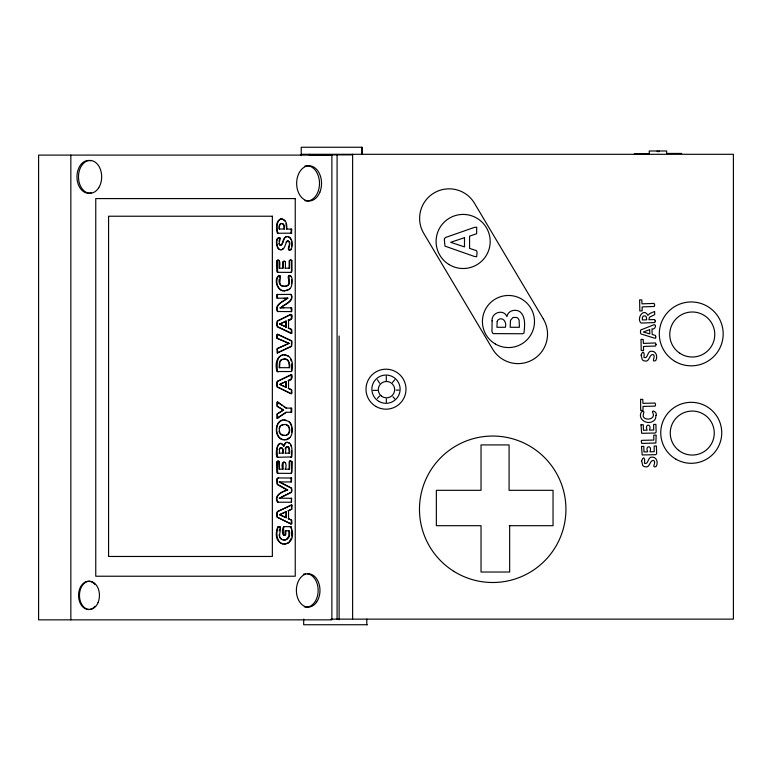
<?xml version="1.0" encoding="UTF-8"?>
<svg xmlns="http://www.w3.org/2000/svg" width="772" height="772" viewBox="0 0 772 772"><rect width="100%" height="100%" fill="white"/><g stroke="black" fill="none" stroke-linecap="round" stroke-linejoin="round"><path stroke-width="1.16" d="M291.662 432.378L291.642 427.784M291.633 536.067L291.536 530.335M291.633 283.613L291.623 279.532M291.642 246.22L291.478 241.221M291.488 318.257L291.044 314.272L277.331 320.959L276.704 324.037L277.293 326.778L291.005 333.446L291.951 332.751L291.71 329.47L288.149 327.984L291.295 329.47L291.382 333.33M291.488 508.883L291.806 505.033L291.758 509.221L288.149 510.784L291.758 509.221M279.242 279.078C278.094 282.581 280.612 286.875 284.578 286.296M291.478 345.856L291.478 341.359M291.459 491.764L291.488 488.618M291.449 501.819L291.449 498.635M291.449 311.232L291.092 307.787M286.422 285.91C292.81 284.559 284.839 275.083 290.166 275.479M285.389 286.2C291.7 285.949 288.41 278.161 289.027 275.479M279.483 362.386L279.117 367.675L289.548 367.675C290.137 363.969 288.892 358.333 284.028 358.961M277.64 401.98L276.733 402.752L276.994 406.313L283.585 410.096L277.399 406.313L277.64 401.98L286.325 408.07M279.522 268.183C279.725 266.07 281.027 257.636 276.772 260.743L276.772 271.146L277.283 272.313L278.123 272.4M277.795 260.174L277.177 260.743L277.688 272.313L290.967 272.4L291.912 271.146L291.912 260.675L290.34 260.048M278.364 461.116L276.772 461.724L276.772 472.136L277.283 473.304L278.123 473.39M277.795 461.154L277.177 461.724L277.688 473.304L290.967 473.39L291.912 472.136L291.912 461.666L289.78 461.077M284.27 261.254L282.716 261.882L282.716 268.183M283.729 261.293L283.121 261.882L283.121 268.183L279.117 268.183L279.117 260.743L277.949 260.125M290.745 260.048L289.162 260.675L289.162 268.183M290.195 260.087L289.568 260.675L289.568 268.183L285.003 268.183M285.408 469.173C288.545 459.813 279.609 459.765 282.716 469.173M283.729 462.283L283.121 462.872L283.121 469.173L279.117 469.173L279.049 461.473L279.522 469.173M290.195 461.077L289.162 461.666L289.162 469.173M289.828 461.193L289.568 469.173L285.003 469.173M279.059 428.441L280.381 425.633L284.53 424.494M279.175 530.866L279.618 529.013M283.546 446.341L286.142 442.52M291.691 371.535C297.355 349.436 271.213 349.272 276.994 371.535L291.285 371.535M277.717 457.294L291.691 456.937C292.077 452.537 293.389 440.889 285.737 442.52L283.942 444.711M278.991 241.076L279.686 238.818M278.624 237.708C282.687 237.573 276.907 243.498 280.207 245.284L280.834 245.457C284.077 243.759 282.668 237.844 286.663 236.589M291.806 374.7L277.331 381.262L276.714 382.825L276.984 386.849L291.005 393.739L291.546 393.054L291.295 389.773L288.149 388.287L291.71 389.773L291.951 393.054L291.411 393.739L277.698 387.071L277.129 385.653L277.389 381.493L290.803 374.816C293.717 374.652 291.739 381.937 288.149 380.451L290.127 379.515M291.806 505.033L277.331 511.585L276.714 513.148L276.984 517.172L291.005 524.072L291.469 520.434M291.449 504.898L277.737 511.585L277.129 513.148L277.389 517.172L291.411 524.072L291.951 523.377L291.71 520.096L288.149 518.61L291.034 519.932M288.632 343.415L276.974 348.664L277.235 352.978L291.604 346.406L291.97 342.141L291.71 340.935L277.273 334.257L276.733 334.923L277.003 338.261L289.037 343.405L277.003 338.261M291.71 340.935L277.679 334.257L277.138 334.923L277.409 338.261M287.087 236.493C293.119 236.985 292.945 245.554 291.034 249.723L290.61 250.022C284.887 251.054 292.173 243.354 288.265 241.125L287.01 240.989L285.978 242.292M289.22 250.08C287.541 248.13 291.768 243.46 288.67 241.125L287.879 240.893C284.53 242.881 285.543 251.132 279.763 249.617A5.414 3.831 -90 0 1 277.563 247.696C276.53 245.11 274.967 238.027 279.03 237.708M280.062 527.778L280.207 526.851L279.059 526.523M284.086 526.572L290.957 526.736C299.604 549.317 269.505 549.886 277.746 526.929L278.2 526.62C284.492 525.578 274.784 538.933 283.421 539.869M279.667 275.546L280.332 276.106L279.686 277.679M279.078 275.517C283.025 276.173 276.048 285.901 283.459 286.2M291.256 538.181L288.718 542.726L284.299 544.337M285.177 448.744L285.601 447.548M279.136 449.429L280.082 447.876L281.288 447.683M291.758 318.595L288.149 320.158C291.739 321.644 293.717 314.349 290.803 314.513L277.389 321.191L277.129 325.359L277.698 326.778L291.787 333.33M291.112 379.052L291.401 374.7M291.102 412.316L291.102 408.07M283.179 410.067L276.974 413.985L276.878 418.318L285.92 412.316L291.71 412.219L291.71 408.166L285.92 408.07L284.135 406.796M291.507 233.26L291.71 229.13L286.393 229.023M291.102 481.94L291.102 477.936M291.333 488.232L279.107 481.94L291.507 481.94L291.507 477.936M277.968 502.225L291.507 502.225L291.507 498.22M290.976 249.038L289.403 250.109M278.248 311.598L277.775 311.492C274.359 304.631 283.478 301.611 287.85 298.146L287.445 298.137C283.083 301.63 273.944 304.622 277.37 311.492L291.498 311.598L291.98 309.717L291.498 307.787M277.216 294.412L276.723 296.265L277.216 298.233M284.492 526.572C281.848 526.099 281.365 537.225 285.138 535.189L285.389 530.789L289.22 530.789C290.359 534.099 289.471 539.396 285.302 539.869M284.086 526.649L283.536 527.701L283.787 535.189L285.794 534.735L285.794 530.789M291.362 346.194L277.235 352.978M392.456 382.516L394.781 379.766M377.411 398.371L379.67 395.959M289.944 437.367L286.045 439.635M280.487 447.876L279.541 449.429L279.416 453.145M291.691 272.043L290.562 272.4M291.691 473.024L290.562 473.39M291.305 492.16L281.105 497.207M283.488 248.362L281.616 249.655M286.325 412.316L277.225 418.414M278.605 526.62L278.152 526.929C275.874 532.583 276.193 541.867 282.986 544.144M281.442 307.044C284.974 303.907 294.277 300.781 290.928 294.537M286.344 539.512L288.931 536.125L288.805 530.789M280.033 219.335C276.164 222.297 276.646 229.197 277.775 233.163M280.062 307.883L280.468 307.883C284.675 304.457 294.576 301.36 291.333 294.537L290.465 294.412M283.585 410.096L277.38 413.985L277.64 418.414M282.484 359.308L281.645 359.762A5.153 3.648 -90 0 0 279.889 362.386L279.522 367.675M277.862 502.118C273.896 495.508 282.436 491.474 287.657 490.066L287.252 490.066C282.031 491.474 273.481 495.508 277.457 502.118L278.374 502.225M279.512 498.22L291.498 492.353L291.98 490.191L291.498 488.02L279.512 481.94M291.102 233.26L291.102 229.023M279.58 324.086L286.258 321.133L286.258 327.048L279.58 324.105L286.258 321.133M280.622 383.896L286.258 381.436L286.258 387.351L280.622 384.89M279.58 384.398L286.258 381.436M285.852 511.768L279.58 514.712L286.258 517.674L286.258 511.768L285.852 517.674M286.258 511.768L279.58 514.731L286.258 517.674M289.037 343.415L277.38 348.664L277.64 352.978M282.417 424.754C278.142 426.115 278.316 433.71 282.523 435.07M277.621 294.412L277.129 296.265L277.621 298.233M291.092 311.598L291.7 311.521M286.248 435.08C290.562 433.758 290.359 426.086 286.123 424.764M282.677 354.753C275.855 356.905 277.119 366.073 277.399 371.535L278.123 371.901M280.796 219.074C275.353 220.551 276.376 229.265 277.37 233.163L278.248 233.26M286.065 290.706L288.844 289.432A7.652 5.404 -90 0 0 289.886 288.371M282.591 420.209C274.427 422.39 274.89 437.521 282.938 439.625M286.277 446.843L288.062 446.853L288.699 447.538L289.22 453.145M290.562 457.294L291.691 456.937M278.374 477.936L277.254 478.862L277.553 484.285L287.657 489.998M278.953 275.536C274.871 279.406 276.82 289.403 282.967 290.687M284.434 358.961L281.24 359.762A5.153 3.648 -90 0 0 279.927 361.296M278.538 237.718C275.932 239.774 276.791 244.859 277.968 247.696A5.414 3.831 -90 0 0 280.168 249.617L281.162 249.752M280.921 443.446C275.324 444.691 277.621 453.058 277.399 456.937L277.688 457.207M284.086 435.34C291.633 436.846 291.517 423.22 284.125 424.494M287.493 236.493C282.369 236.3 283.797 243.643 280.429 245.457L278.962 243.904M280.39 219.074L281.655 218.987M284.115 539.985L285.708 539.869M284.337 290.87L289.249 289.432A7.652 5.404 -90 0 0 291.691 285.437C291.961 282.639 293.428 275.797 289.278 275.45M284.231 439.789C291.777 440.561 293.341 431.297 291.652 425.758A8.241 5.829 -90 0 0 288.989 421.493L283.971 420.055M284.173 286.296L285.794 286.2M280.062 307.912L282.098 307.816M279.483 275.517C273.047 277.775 277.1 292.318 284.743 290.87M285.775 298.204L287.85 298.137M281.693 307.816L283.787 307.787M284.125 298.233L286.19 298.204M681.686 153.445L666.67 153.445L666.67 150.994L649.252 150.994L649.252 153.879L634.314 153.879M301.234 154.304L733.4 154.304L733.4 619.134L331.034 619.134M309.032 154.882L352.621 154.882M277.843 233.26L291.71 233.163M279.184 237.728L280.178 237.969M290.89 260.087L291.855 260.415M284.414 261.293L285.408 261.882L285.408 268.183M277.003 294.489L290.87 294.412M277.003 298.137L284.53 298.233M283.372 307.787L291.7 307.874M396.123 390.092L398.999 390.092M373.156 390.381L377.325 390.381M279.01 453.145L283.247 453.145L283.092 449.304L282.041 447.856L280.883 447.683M285.032 453.145L289.625 453.145L289.5 448.59L288.467 446.853L286.682 446.843L286.007 447.548L285.437 453.145M283.951 446.341C277.988 436.634 274.851 453.029 276.994 456.937L277.399 456.937M291.855 461.395L291.507 472.136M283.864 462.245L285.35 462.602M291.71 478.022L277.968 477.936L276.849 478.862L276.858 483.504L277.679 484.864L287.252 490.066M279.107 498.181L291.71 498.307M509.25 525.703L553.042 525.703L553.042 490.317L509.086 490.317L509.086 444.923L481.024 444.923L481.024 490.317L436.363 490.317L436.363 525.703L481.024 525.703L481.024 572.023L509.655 572.023L509.655 525.703M289.944 526.572L290.957 526.736M367.269 624.741L303.676 624.741L303.676 619.134M283.864 261.254L285.35 261.621M290.34 461.038L291.247 461.193M277.949 461.116L279.464 461.473M286.113 420.209C273.78 417.005 272.95 440.339 284.636 439.789M283.922 354.58L288.699 356.239M284.521 539.985L282.012 539.522L279.782 537.225M281.249 218.987C286.412 218.775 287.097 225.173 286.798 229.023M284.492 435.34L281.249 434.713L279.869 433.42M278.123 457.294L276.994 456.937M287.087 442.202L289.645 443.35M285.225 359.057C289.191 359.713 289.346 364.529 289.143 367.675M282.417 219.123L285.051 221.13M279.985 324.105L286.258 327.048M279.985 384.398L286.258 387.351M288.178 236.647L289.934 237.834L291.102 239.899M290.098 275.546L290.919 276.617M277.235 401.98L282.349 405.532M281.529 443.639L283.063 445.106M281.635 447.856L282.687 449.304L282.841 453.145M392.948 396.712L394.81 398.902M377.411 379.766L379.689 383.269M290.542 526.736L291.256 528.723M290.484 444.643L291.063 446.293M290.533 359.038L291.083 360.891M279.068 431.297L279.387 432.474M291.449 260.415L291.507 271.146M279.059 534.793L279.339 536.086M286.055 223.697L286.393 227.277M291.44 363.94L291.507 370.647M659.114 150.994L659.114 151.573L657.242 151.573L657.242 150.994M386.289 376.205L386.289 380.519M386.338 398.97L386.338 402.27M366.806 619.134L366.806 624.741M362.232 154.458L362.232 147.259L301.234 147.259L301.234 155.655M361.769 147.259L361.769 154.304M352.621 154.304L352.621 619.134M339.111 336.032L339.111 619.848M337.084 154.882L337.084 619.134M309.582 154.304L309.582 154.882M291.507 450.501L291.507 456.04M288.554 320.158L288.554 327.984M288.554 380.451L288.554 388.287M288.554 510.784L288.554 518.61M285.852 321.133L285.852 327.048M285.852 381.436L285.852 387.351M284.086 229.023L283.884 225.424L282.513 223.639C279.213 222.365 278.711 226.794 279.078 229.023L284.492 229.023L284.299 225.424L282.919 223.639C279.618 222.365 279.117 226.794 279.483 229.023M70.85 155.095L70.85 619.848M92.775 608.191A14.137 9.997 -90 0 1 80.201 603.154A14.137 9.997 -90 0 1 81.909 584.819A14.137 9.997 -90 0 1 94.975 584.549M94.975 606.213A14.137 9.997 -90 0 1 93.547 607.622M91.192 192.817A16.405 11.599 -90 0 1 76.959 177.039A16.405 11.599 -90 0 1 90.932 160.798M307.381 573.799A16.685 11.792 -90 0 1 318.054 592.597A16.685 11.792 -90 0 1 304.303 606.85M303.309 574.31A16.685 11.792 -90 0 1 305.336 573.799M304.892 166.057A17.602 12.448 -90 0 1 319.502 183.379A17.602 12.448 -90 0 1 304.892 200.71M288.583 421.493A8.241 5.829 -90 0 1 291.237 425.758M655.775 336.959L655.611 338.223L654.588 338.165L641.098 334.006L640.471 333.012L640.644 330.001L654.135 324.703C657.03 324.25 654.984 330.329 651.993 328.843L652.186 334.488L655.438 335.444L655.775 336.959M642.352 317.774L642.401 319.955L646.656 319.811L646.405 317.118L645.238 315.864L643.115 316.115L642.352 317.774M654.637 304.93L654.202 306.474L642.101 306.909L642.169 310.865L639.805 310.952L639.621 299.825L641.783 299.893L641.995 303.84L654.096 303.415L654.637 304.93M655.206 321.036L654.772 322.58L641.136 323.063C636.06 319.048 643.51 307.073 647.94 315.362L649.599 313.615L654.617 311.473L654.704 314.6L649.455 317.244L648.943 319.724L654.666 319.521L655.206 321.036M656.046 344.486L655.611 346.03L643.501 346.464L643.568 350.42L641.214 350.507L641.03 339.381L643.182 339.448L643.394 343.395L655.496 342.971L656.046 344.486M444.373 239.851L444.952 246.123L474.462 256.487L476.681 256.69L477.067 252.241L476.507 250.678L469.559 248.362L469.559 236.164L476.613 233.723L476.729 227.2L474.51 227.373L445.714 237.419L444.547 238.48L444.373 239.851M641.3 441.15L641.802 443.417L655.882 443.012L656.152 435.08L653.768 435.138L653.816 440.059L641.735 440.349L641.3 441.15M655.563 404.576L655.11 406.12L642.999 406.41L643.028 410.376L640.663 410.424L640.606 399.298L642.767 399.394L642.931 403.341L655.032 403.061L655.563 404.576M641.127 355.052L642.275 359.646A3.899 3.899 0 0 0 644.572 360.949C649.763 362.57 648.943 354.213 653.015 354.512C656.567 355.979 650.352 362.666 655.65 360.63C657.937 357.339 656.422 350.97 651.703 351.231C647.1 350.469 648.162 359.337 643.964 357.465C644.697 353.769 643.423 348.809 641.127 355.052M492.092 320.882L491.967 331.796L493.105 333.61L522.364 333.755L523.966 333.186C524.642 326.382 525.954 317.34 520.338 312.033C515.754 308.472 507.783 310.518 506.905 316.684C503.817 308.539 491.175 312.563 492.092 320.882M641.619 460.816L642.719 465.419A3.899 3.899 0 0 0 644.996 466.742C650.169 468.43 649.445 460.054 653.517 460.411C657.049 461.917 650.748 468.527 656.075 466.558C658.4 463.287 656.962 456.908 652.234 457.111C647.64 456.291 648.605 465.178 644.437 463.258C645.199 459.572 643.993 454.592 641.619 460.816M655.997 415.433L655.582 418.231A5.51 5.51 0 0 1 653.17 421.165C647.052 425.42 636.987 418.887 641.532 411.785C646.704 409.614 641.291 415.529 643.906 417.575C647.312 421.116 656.084 418.183 652.716 412.605C651.028 408.938 658.072 412.47 655.997 415.433M510.495 320.428L510.167 327.28L519.402 327.28L519.122 320.187L518.263 318.556L516.854 317.475L512.917 317.466L510.495 320.428M497.187 321.49L496.917 327.28L505.351 327.28C507.146 322.619 502.765 315.96 497.979 319.975L497.187 321.49M641.001 424.783L641.667 433.295L655.206 433.034L656.152 432.108L655.901 424.368L653.633 424.426L653.71 430.033L649.464 430.129C652.128 423.365 644.166 423.558 647.139 430.187L643.462 430.274L643.269 424.725L641.001 424.783M641.513 446.438L642.188 454.949L655.727 454.689L656.663 453.762L656.422 446.023L654.154 446.081L654.222 451.688L649.985 451.784C652.649 445.019 644.678 445.212 647.65 451.842L643.983 451.929L643.79 446.38L641.513 446.438M649.667 329.634L643.365 331.989L649.821 333.9L649.667 329.634M464.493 237.689L450.684 242.311L464.493 246.905L464.493 237.689M331.883 155.095L38.6 155.095L38.6 619.848L331.883 619.848L331.883 155.095M295.242 198.587L95.757 198.587L95.757 576.23L295.242 576.23L295.242 198.587M272.352 216.228L108.572 216.228L108.572 556.467L272.352 556.467L272.352 216.228M543.382 319.048L475.108 204.319A29.519 29.519 0 0 0 435.109 192.373A29.519 29.519 0 0 0 423.162 232.372L492.7 349.214A29.49 29.49 0 0 0 533.124 359.472A29.49 29.49 0 0 0 543.382 319.048M453.859 571.348A73.224 73.224 0 0 0 565.886 511.875A73.224 73.224 0 0 0 458.365 444.595A73.224 73.224 0 0 0 453.859 571.348M675.992 459.224A30.504 30.504 0 0 0 721.743 432.812A30.504 30.504 0 0 0 675.992 406.4A30.504 30.504 0 0 0 675.992 459.224M675.278 361.557A31.942 31.942 0 0 0 723.181 333.9A31.942 31.942 0 0 0 675.278 306.233A31.942 31.942 0 0 0 675.278 361.557M376.003 406.506A19.995 19.995 0 0 0 405.995 389.185A19.995 19.995 0 0 0 376.003 371.872A19.995 19.995 0 0 0 376.003 406.506M319.869 192.18A17.602 12.448 -90 0 0 309.089 165.787A17.602 12.448 -90 0 0 298.31 192.18A17.602 12.448 -90 0 0 319.869 192.18M316.53 602.218A16.685 11.792 -90 0 0 311.241 574.31A16.685 11.792 -90 0 0 296.795 594.739A16.685 11.792 -90 0 0 316.53 602.218M98.719 187.789A16.405 11.599 -90 0 0 92.457 160.798A16.405 11.599 -90 0 0 79.062 181.96A16.405 11.599 -90 0 0 98.719 187.789M98.121 602.449A14.137 9.997 -90 0 0 89.465 581.239A14.137 9.997 -90 0 0 80.809 602.449A14.137 9.997 -90 0 0 98.121 602.449M495.441 344.071A26.036 26.036 0 0 0 534.504 321.519A26.036 26.036 0 0 0 495.441 298.967A26.036 26.036 0 0 0 495.441 344.071M448.841 264.429A27.049 27.049 0 0 0 490.172 242.369A27.049 27.049 0 0 0 450.404 217.607A27.049 27.049 0 0 0 448.841 264.429M678.617 450.327A22.012 22.012 0 0 0 714.042 436.238A22.012 22.012 0 0 0 684.137 412.605A22.012 22.012 0 0 0 678.617 450.327M679.746 353.209A22.513 22.513 0 0 0 714.727 335.974A22.513 22.513 0 0 0 682.323 314.3A22.513 22.513 0 0 0 679.746 353.209M378.936 401.43A14.137 14.137 0 0 0 400.137 389.185A14.137 14.137 0 0 0 378.936 376.939A14.137 14.137 0 0 0 378.936 401.43M381.358 396.055A8.203 8.203 0 0 0 394.588 390.873A8.203 8.203 0 0 0 383.481 382.015A8.203 8.203 0 0 0 381.358 396.055"/></g></svg>
